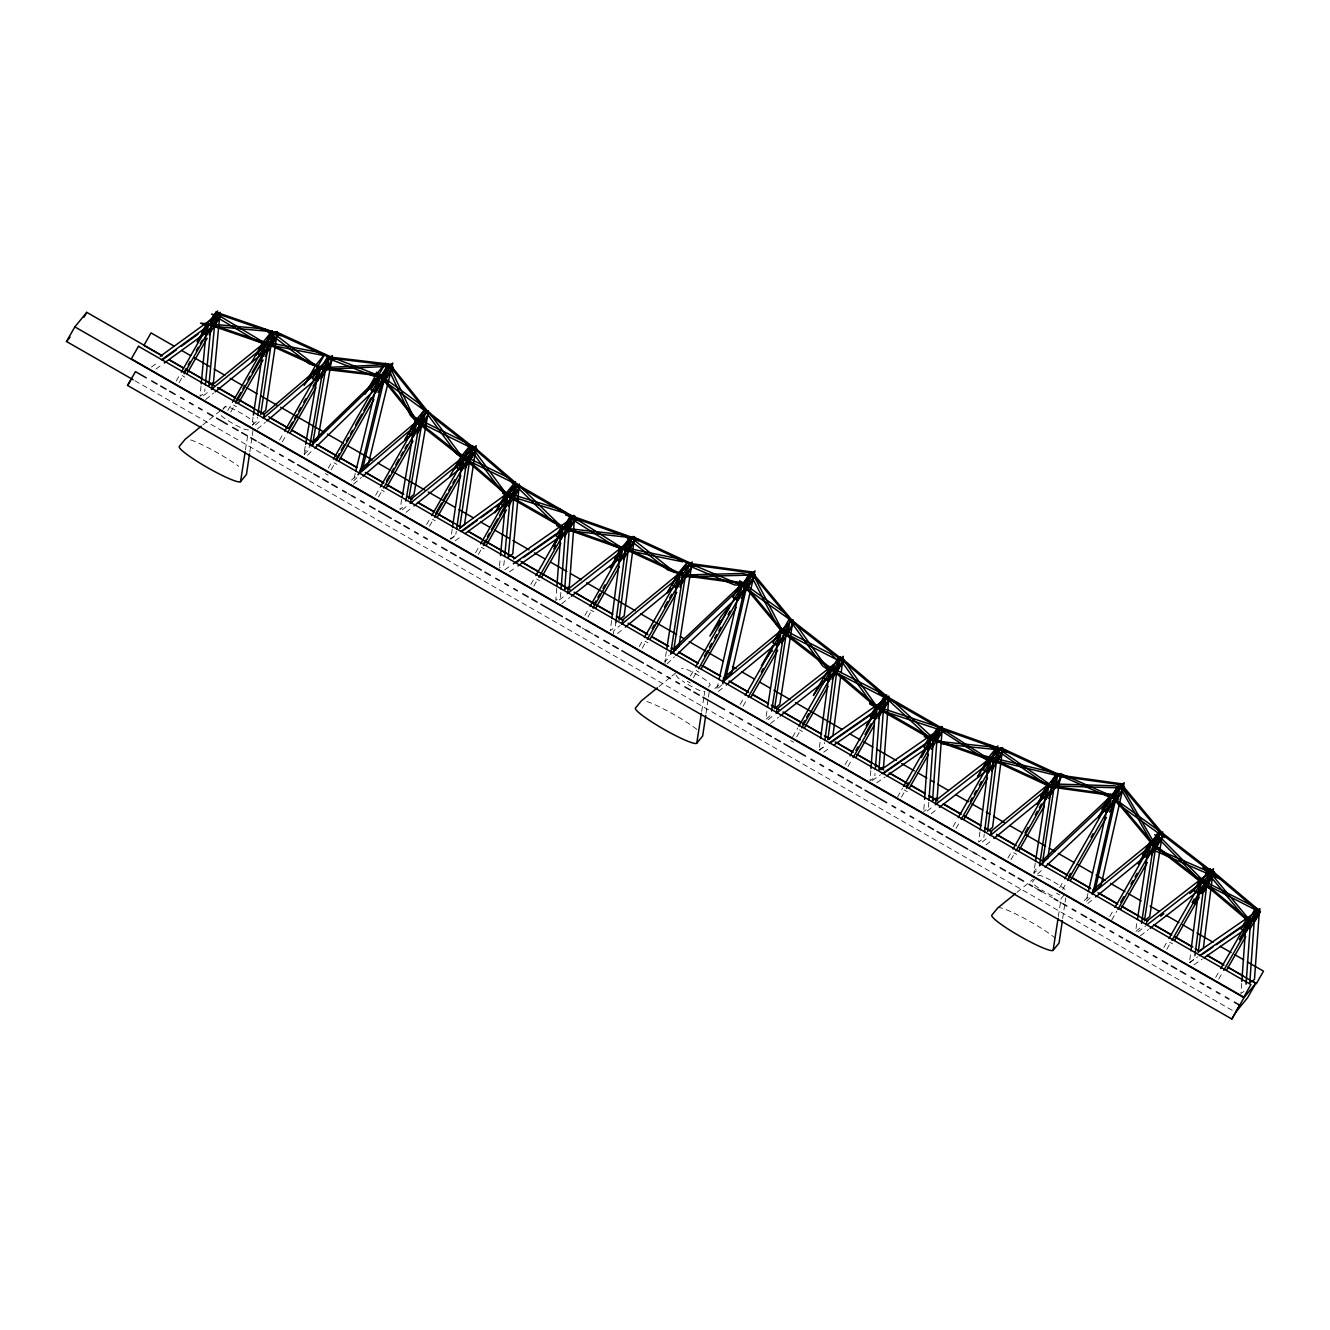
<?xml version="1.0" encoding="UTF-8"?>
<svg xmlns="http://www.w3.org/2000/svg" width="1330" height="1330" viewBox="0 0 1330 1330"><rect width="100%" height="100%" fill="white"/><g stroke="black" fill="none" stroke-linecap="round" stroke-linejoin="round"><path stroke-width="0.75" stroke-dasharray="5 3.75" d="M923.851 809.455L924.433 801.375M928.822 802.19L928.39 808.241L923.702 811.483M1241.671 983.385L1240.94 993.493L1245.628 990.252M556.738 588.309L555.824 600.395L560.479 597.153L560.928 591.102M870.817 770.619L870.069 780.693L874.724 777.452L875.024 773.428M201.03 386.016L200.049 396.29L204.604 392.982L205.003 388.875M499.531 565.932L500.296 557.719M504.286 560.578L503.887 564.685L499.332 567.993M979.944 831.932L978.647 842.123L983.735 838.183L984.25 834.11M1190.45 954.89L1189.402 963.036L1194.49 959.096L1195.005 955.023M611.584 620.578L610.237 630.752L615.308 626.796L615.84 622.723M820.078 742.389L819.014 750.536L824.068 746.579L824.6 742.506M253.099 417.088L251.919 425.168L256.873 421.144L257.471 417.105M249.807 451.884L251.935 437.553M252.235 435.492L253.448 427.312M452.217 529.14L450.737 539.232L455.691 535.225L456.29 531.185M706.014 713.462L708.142 699.131M708.441 697.07L709.655 688.874M1062.67 918.531L1064.798 904.184M1065.097 902.139L1065.696 898.049M245.468 449.806L247.929 433.913M701.675 711.384L703.819 697.469M704.135 695.49L704.75 691.5L701.509 691.118A15.943 1.945 29.7 0 1 682.174 680.844M1035.239 863.153L1033.693 873.212L1038.996 868.872M1058.331 916.52L1061.091 898.615L1063.85 895.256M1136.801 923.602L1135.554 931.665L1140.874 927.309M613.346 634.028L613.878 630.636L620.146 625.482M666.347 651.5L664.767 661.542L670.054 657.186M766.928 711.4L765.681 719.447L770.968 715.091M305.252 446.298L303.839 454.461L309.026 450.055M401.71 499.398L399.948 509.606L405.135 505.184M1034.191 873.361L1034.939 870.069L1037.915 867.243M1087.94 893.561L1086.128 901.574L1092.246 895.805M664.884 663.321L666.014 658.4L668.99 655.574M718.1 683.62L716.72 689.638L721.608 685M304.321 454.594L305.119 451.336L309.508 447.063M355.293 473.197L353.364 481.161L356.955 477.653M176.275 381.045L180.315 373.963M179.118 382.674L183.158 375.592M227.796 410.488L232.933 401.51M230.655 412.134L234.745 404.935M279.533 440.163L283.639 432.948M282.376 441.793L285.451 436.39M328.294 468.16L332.4 460.945M331.137 469.789L335.26 462.591M375.625 495.292L380.762 486.281M378.485 496.921L382.591 489.723M426.614 524.569L430.721 517.387M429.474 526.198L433.563 519.016M475.558 552.748L479.598 545.666M478.401 554.377L482.441 547.295M530.82 584.452L534.86 577.37M533.795 586.164L537.835 579.082M584.917 615.391L589.007 608.192M587.893 617.103L592 609.905M639.231 646.53L643.338 639.331M642.207 648.242L646.33 641.043M690.436 675.923L694.543 668.724M693.429 677.652L697.535 670.436M740.128 704.435L744.251 697.219M743.121 706.147L746.213 700.744M792.647 736.953L797.767 727.976M796.67 736.87L800.76 729.688M845.065 764.75L849.089 757.668M848.041 766.462L852.081 759.38M897.451 797.152L902.505 788.308M901.474 797.119L905.514 790.037M953.078 826.612L957.168 819.43M956.087 828.341L960.193 821.159M1007.907 858.066L1012.014 850.851M1010.916 859.795L1015.039 852.58M1059.594 887.742L1063.717 880.527M1062.62 889.471L1066.726 882.255M1109.769 916.503L1113.892 909.304M1111.764 920.044L1116.901 911.033M1163.816 947.542L1167.923 940.343M1166.842 949.271L1170.949 942.072M1215.703 977.4L1219.743 970.318M1218.712 979.129L1222.752 972.047M223.058 409.391L225.269 406.697L228.511 407.08A15.943 1.945 29.7 0 1 252.451 420.812L254.063 423.206L251.304 426.564M708.425 687.028L710.27 684.784L708.657 682.39A15.943 1.945 29.7 0 0 684.717 668.658L681.475 668.275M1032.313 882.106L1034.524 879.413M307.529 455.209L311.918 450.937M667.111 663.786L674.559 656.737M1037.566 874.059L1042.038 869.837M255.41 424.985L261.711 419.615M257.388 429.025L265.269 422.325M351.519 480.113L356.24 476.09M353.497 484.153L361.378 477.453M617.519 633.546L623.787 628.392M714.775 688.541L719.48 684.667M718.416 691.45L724.7 686.28M982.305 842.023L987.026 838.166M985.979 844.966L992.28 839.812M1084.183 900.476L1088.904 896.62M1087.857 903.403L1094.141 898.265M202.825 424.935L225.269 406.697M659.032 686.513L670.254 677.386M671.85 676.089L678.267 670.869M1016.985 892.314L1033.011 879.296M203.424 395.758L209.758 390.638M205.651 399.532L213.565 393.115M402.242 509.839L408.576 504.718M406.066 512.316L412.4 507.195M559.298 599.946L565.765 594.892M561.692 603.803L569.772 597.486M768.058 719.73L774.526 714.676M770.452 723.587L778.532 717.269M927.21 811.034L933.71 805.997M931.266 813.661L937.75 808.623M1137.965 931.948L1146.078 925.663M1140.392 935.821L1148.505 929.537M151.47 367.047L158.154 362.209M155.942 369.042L162.626 364.204M450.754 538.766L457.42 533.929M455.226 540.745L461.892 535.907M504.785 569.755L511.601 565.001M509.457 571.867L516.289 567.112M819.031 750.054L825.847 745.299M823.702 752.165L830.519 747.41M872.181 780.544L880.493 774.808M876.753 782.788L885.082 777.036M1189.419 962.571L1197.732 956.819M1193.991 964.799L1202.303 959.046M248.544 429.939L245.302 429.54A15.943 1.945 29.7 0 1 221.362 415.808L219.749 413.414M1037.832 875.389L1041.074 875.772A15.943 1.945 29.7 0 1 1065.014 889.504M182.094 375.559L184.936 377.188M233.581 405.101L236.424 406.731M334.063 462.774L336.906 464.403M381.394 489.906L384.254 491.551M432.4 519.165L435.243 520.795M481.377 547.278L484.22 548.908M536.638 578.982L539.631 580.695M590.686 609.988L593.679 611.7M645 641.143L647.976 642.856M696.205 670.553L699.181 672.265M799.446 729.771L802.439 731.483M904.284 789.904L907.293 791.649M1013.676 852.68L1016.685 854.409M1169.602 942.139L1172.611 943.868M325.218 473.563L328.061 475.192M687.344 681.342L690.337 683.055M790.602 740.561L793.594 742.273M1056.519 893.145L1059.528 894.874M257.954 441.909L261.545 443.971M265.152 446.049L268.76 448.11M308.394 470.853L311.985 472.915M348.011 493.596L351.619 495.658M582.207 627.96L585.815 630.021M589.406 632.082L593.014 634.161M652.465 668.259L656.072 670.337M735.324 715.806L738.931 717.884M753.345 726.147L756.953 728.208M760.544 730.286L764.152 732.348M969.52 850.169L973.128 852.247M976.735 854.309L980.326 856.37M1034.374 887.376L1037.982 889.454M1041.573 891.516L1052.396 897.717M1059.594 901.856L1063.202 903.918M134.962 380.779L1233.841 1011.265M675.956 674.992L677.569 677.386A15.943 1.945 29.7 0 0 680.345 679.563M190.672 439.931A35.328 4.306 29.7 0 1 238.685 466.315M997.749 907.958A35.328 4.306 29.7 0 1 1022.038 917.135A35.328 4.306 29.7 0 1 1055.289 938.182M1052.346 895.888A15.943 1.945 29.7 0 1 1041.723 890.019M1038.514 887.958A15.943 1.945 29.7 0 1 1033.925 884.5M646.879 701.509A35.328 4.306 29.7 0 1 698.948 731.068"/><path stroke-width="1.5" d="M924.583 799.363L928.789 740.777L933.461 737.552L928.972 800.161M1241.821 981.374L1246.027 922.787L1250.699 919.562L1246.06 984.2M556.888 586.281L561.144 529.839L565.799 526.597L561.077 589.09M870.967 768.607L875.389 710.137L880.044 706.895L875.323 769.388M201.212 383.954L206.632 326.449L211.187 323.14L205.385 384.769M500.496 555.674L505.915 498.151L510.471 494.86L504.669 556.472M935.655 803.436L936.071 800.244L999.329 751.151L998.514 757.535L995.256 760.062M980.21 829.887L988.788 762.556L993.876 758.615L984.516 832.065M1146.41 924.367L1146.809 921.158L1210.067 872.064L1209.253 878.465L1204.398 882.239M1190.965 950.8L1199.544 883.469L1204.631 879.529L1195.005 955.023M1206.576 886.96L1198.247 952.263L1203.334 948.307L1213.475 868.739L1208.388 872.679L1207.091 882.887M567.727 592.349L568.159 589.157L631.152 539.913L630.32 546.298L627.095 548.825M611.85 618.533L620.628 551.318L625.699 547.362L615.84 622.723M776.504 712.132L776.92 708.94L839.912 659.697L839.08 666.081L834.243 669.855M820.61 738.316L829.405 671.101L834.459 667.145L824.866 740.461M840.643 676.721L832.913 735.789L827.859 739.746L838.249 660.312L843.303 656.355L841.175 672.648M262.359 347.512L262.509 346.415L256.125 355.11M415.475 425.334L415.625 424.237L414.611 425.168M505.483 498.501L505.633 497.403L502.491 501.244M771.932 651.368L772.082 650.27L761.425 665.682L772.697 645.914M988.007 762.605L988.157 761.525L981.773 770.203M1249.884 925.597L1250.034 924.5L1249.036 925.414M211.803 388.144L212.268 384.969L262.941 343.988M253.398 415.076L263.556 346.448L268.51 342.442L257.771 415.093M249.508 453.929L246.466 474.428L240.564 481.61A35.328 4.306 29.7 0 1 207.164 467.412A35.328 4.306 29.7 0 1 179.284 446.448L185.186 439.266L201.229 426.232M273.797 336.59L273.082 341.344L269.924 343.905M410.621 502.208L411.103 499.049L460.18 459.332M452.516 527.129L462.375 460.529L467.329 456.506L456.589 529.174M471.219 449.74L459.582 528.442L464.536 524.436L476.19 445.716L472.466 448.725M472.615 450.671L471.917 455.409L467.163 459.249M705.715 715.507L702.672 735.989L696.77 743.187A35.328 4.306 29.7 0 1 663.371 728.99A35.328 4.306 29.7 0 1 635.491 708.026L641.393 700.827L657.419 687.81M1062.371 920.576L1059.029 943.103L1053.127 950.302A35.328 4.306 29.7 0 1 1019.711 936.104A35.328 4.306 29.7 0 1 991.848 915.14L997.749 907.958L1015.389 893.627M240.564 481.61L245.169 451.801M696.77 743.187L701.375 713.379M990.634 834.642L991.149 831.233L1047.807 784.883M1035.538 861.125L1046.677 788.64L1051.98 784.301L1039.611 864.833M1053.127 950.302L1058.032 918.498M1092.495 893.078L1093.027 889.687L1151.265 842.04M1137.416 919.579L1148.538 847.094L1153.858 842.755L1141.489 923.286M622.191 623.238L622.723 619.846L688.574 565.616L687.51 572.399L681.243 577.569M666.663 649.489L678.001 577.12L683.288 572.764L670.686 653.163M723.104 681.143L723.636 677.751L789.488 623.521L788.424 630.304L785.282 632.881M767.56 707.377L778.914 635.025L784.201 630.669L771.6 711.068M263.673 417.554L264.254 414.195L328.859 359.233L327.695 365.966L322.974 369.973M305.617 444.253L318.336 370.771L323.522 366.349L309.74 445.966M359.782 472.699L360.363 469.324L415.509 422.408M402.076 497.354L414.445 425.899L419.632 421.494L405.85 501.111M1042.67 864.217L1043.784 859.28L1109.553 797.302M1088.389 891.549L1109.237 799.264L1115.371 793.495L1092.711 893.793M673.745 652.531L674.859 647.61L750.835 575.624L748.956 583.837L744.484 588.076M719.015 679.613L740.079 587.461L746.18 581.676L722.822 683.853M312.783 445.434L313.963 440.546L388.676 367.845L386.714 375.991L380.846 381.693M355.775 471.202L377.969 379.698L383.971 373.863L359.848 473.33M1234.34 1002.105L1239.743 1005.214L1231.863 1019.029L127.564 385.434L135.444 371.635L146.25 377.836M1231.863 1019.029L1239.743 1005.214M313.365 374.179L314.828 370.006L304.154 385.401L315.443 365.634L324.636 354.412L314.379 372.383M459.149 465.035L460.612 460.845L454.228 469.54M822.572 684.268L823.869 681.176M133.15 379.748L66.5 341.511L74.846 326.881L86.766 312.351L162.426 355.758M83.973 317.222L86.766 312.351M181.329 372.184L208.594 324.387L211.437 326.016L184.172 373.813M210.506 323.556L217.671 310.971L208.478 322.193L197.206 341.96L201.478 335.26M184.122 372.018L186.133 368.476M188.162 364.935L190.173 361.394M196.242 350.771L198.253 347.23M200.265 343.689L202.293 340.148M210.373 325.983L217.438 313.597L220.281 315.227L209.176 334.711M186.965 373.647L207.164 338.252M251.835 361.81L263.107 342.043L272.318 330.838L266.166 341.611M232.933 401.51L265.717 344.005L268.577 345.634L235.776 403.14M235.626 401.51L240.747 392.516M242.808 388.925L244.853 385.334M247.929 379.931L249.974 376.34M252.018 372.749L261.245 356.573M266.382 347.596L274.579 333.215L277.421 334.844L265.119 356.407M238.469 403.14L263.074 360.014M272.633 344.187L277.987 334.811L273.049 331.985L266.815 342.924L271.752 345.75M284.67 431.153L320.63 368.111L323.473 369.74L287.513 432.782M321.245 367.845L327.961 356.058L332.899 358.901L326.183 370.688L322.891 368.792M289.408 427.562L292.484 422.159M294.545 418.551L296.59 414.96M298.651 411.352L300.713 407.745M303.789 402.342L305.85 398.751M313.032 386.132L315.094 382.541M323.306 368.127L329.474 357.321L332.317 358.95L321.029 378.767M290.206 432.799L315.892 387.762M333.431 459.149L380.696 376.274L383.555 377.903L336.274 460.779M381.51 375.675L388.077 364.154L393.015 366.997L385.517 380.147M336.124 459.166L339.2 453.763M341.261 450.155L344.337 444.752M346.399 441.144L348.443 437.553M350.505 433.946L352.566 430.338M355.642 424.935L361.81 414.129M363.855 410.521L371.053 397.919M382.358 378.102L389.557 365.484L392.4 367.113L378.019 392.35M338.967 460.795L373.896 399.549M380.762 486.281L416.739 423.239L419.582 424.885L420.297 423.938L381.976 376.24M417.238 423.04L425.434 408.659L416.224 419.881L404.952 439.632L407.096 436.29M386.531 480.911L389.624 475.508M391.668 471.901L393.73 468.293M395.791 464.685L398.867 459.282M400.929 455.691L402.973 452.084M405.035 448.476L407.08 444.885M419.416 423.256L425.583 412.45M383.622 487.927L419.582 424.885L381.195 377.188M386.299 487.944L413.015 441.111M417.121 433.896L428.426 414.096M429.008 414.029L422.275 425.816L417.337 422.99M449.939 476.256L461.211 456.489L470.421 445.267L461.194 461.444M431.751 515.575L464.552 458.085L467.395 459.714L434.594 517.22M435.475 513.779L441.627 502.989M443.671 499.398L446.747 494.012M448.792 490.421L450.853 486.83M452.898 483.222L454.943 479.631M467.246 458.069L473.397 447.296L426.83 410.721L426.049 411.668M437.287 517.204L460.862 475.874M464.968 468.692L476.24 448.925L473.397 447.296M508.26 494.394L515.442 481.826L506.231 493.031L494.96 512.798L499.249 506.098M480.612 543.904L507.877 496.09M483.389 543.737L485.417 540.196M487.428 536.655L489.457 533.114M491.468 529.573L497.536 518.949M499.548 515.408L504.602 506.547M509.656 497.703L516.722 485.3M483.455 545.533L510.72 497.736M486.248 545.367L506.431 509.955M508.459 506.414L519.564 486.946M514.727 496.373L519.215 488.509M535.857 575.607L563.122 527.794M553.795 548.874L555.824 545.333M565.915 527.628L571.983 517.004L574.959 518.733L564.868 536.422M566.646 527.894L573.812 515.308L564.618 526.53L553.346 546.298L557.619 539.581M538.85 577.32L566.115 529.506M541.643 577.154L560.828 543.505M590.038 606.397L622.839 548.891L625.832 550.62L593.03 608.109M623.571 549.456L630.736 536.888L621.542 548.093L610.27 567.86L614.543 561.16M593.762 604.601L595.807 601.01M597.868 597.403L599.913 593.812M602.989 588.425L605.034 584.834M625.532 548.891L630.653 539.913M595.724 608.109L619.298 566.78M623.404 559.598L634.676 539.83L631.683 538.101M644.368 637.519L680.328 574.477L683.321 576.189L647.361 639.248M680.411 574.543L687.593 561.975L678.383 573.18L667.111 592.947L670.32 587.927M652.182 628.541L654.244 624.934M664.518 606.929L667.594 601.526M669.655 597.918L671.7 594.311M683.005 574.494L689.173 563.687L692.165 565.4L679.83 587.029M650.038 639.264L676.754 592.432M686.995 575.458L692.764 565.366L687.577 562.39M695.573 666.929L742.838 584.053L745.831 585.765L698.566 668.641M743.57 583.405L750.137 571.883L755.324 574.859L746.878 589.656L743.42 587.677M704.418 656.139L707.51 650.736M709.555 647.128L711.617 643.52M714.692 638.117L716.754 634.51M718.799 630.919L720.86 627.311M728.059 614.693L730.104 611.102M745.532 584.07L751.683 573.263L754.675 574.976L741.325 598.4M701.243 668.658L736.188 607.411M745.265 695.424L781.242 632.382L784.218 634.094L748.258 697.136M781.757 632.066L788.49 620.279L793.661 623.255L787.909 633.363M761.309 672.016L763.37 668.425M784.949 630.586L790.087 621.592L793.079 623.305L793.794 622.374L752.996 573.263M750.951 697.153L777.668 650.32M781.774 643.121L793.079 623.305L752.231 574.194M798.798 726.18L831.599 668.674L784.118 631.916M831.782 668.092L833.844 664.501L824.633 675.723L813.362 695.474L823.021 680.993M802.522 724.368L804.567 720.777M806.628 717.186L808.673 713.595M833.278 670.47L840.444 657.885L843.436 659.597L832.164 679.364M801.79 727.892L834.592 670.387L831.599 668.674M804.484 727.892L828.058 686.563M850.103 755.889L877.368 708.092M879.596 707.444L886.761 694.875L877.567 706.08L866.296 725.848L869.504 720.81M855.922 750.419L857.95 746.878M865.015 734.493L871.067 723.869M880.161 707.926L886.229 697.302L889.205 699.015L878.099 718.499M853.095 757.618L880.36 709.804M855.888 757.452L874.059 725.582M888.872 700.611L884.4 708.458L879.213 705.499L884.583 696.056L889.77 699.031M903.502 786.529L930.767 738.732M937.085 728.258L932.596 736.122L937.833 739.131L942.322 731.267M921.407 757.468L932.679 737.701L941.889 726.496L906.528 788.274M906.295 786.363L908.324 782.821M934.574 736.803L939.628 727.942L942.638 729.671L931.532 749.156M909.321 788.108L928.506 754.459M991.814 756.72L997.966 745.931L988.772 757.152L977.5 776.92L980.709 771.882M958.199 817.634L991 760.128L994.009 761.857L961.224 819.363M991.981 758.981L997.334 749.621M970.119 801.458L972.18 797.85M974.225 794.259L976.27 790.668M979.346 785.282L981.39 781.691M994.724 758.333L998.83 751.134M963.918 819.363L987.492 778.033M991.598 770.835L1002.87 751.068L999.844 749.339M998.115 760.428L1003.452 751.051L998.215 748.058M1013.044 849.055L1049.004 786.013L1052.013 787.742L1016.053 850.784M1051.432 782.323L1056.236 773.91L1061.473 776.903L1054.757 788.69L1051.265 786.695M1050.484 785.914L1057.666 773.329L1048.456 784.55L1037.184 804.318L1040.392 799.28M1024.981 832.863L1028.057 827.46M1035.255 814.841L1037.3 811.25M1039.362 807.643L1041.407 804.035M1051.681 786.03L1057.849 775.224L1060.875 776.953L1048.539 798.565M1018.747 850.801L1044.432 805.764M1109.486 797.834L1098.214 817.601L1100.342 814.243M1064.732 878.731L1112.013 795.855L1115.022 797.584L1067.757 880.46M1112.711 795.19L1119.278 783.686L1124.515 786.695L1116.07 801.491M1113.559 795.606L1117.666 788.407M1068.456 876.952L1070.5 873.345M1091.049 837.318L1093.11 833.711M1113.659 797.684L1120.858 785.066L1123.867 786.795L1109.486 812.015M1070.434 880.477L1106.41 817.435M1114.906 907.509L1150.882 844.45L1153.891 846.179L1117.932 909.238M1153.31 840.776L1158.114 832.364L1163.334 835.356L1156.618 847.144L1151.381 844.134M1151.597 845.498L1158.763 832.929L1149.569 844.151L1138.297 863.902L1141.506 858.881M1120.675 902.122L1123.767 896.719M1130.949 884.101L1133.01 880.493M1135.072 876.902L1137.117 873.295M1153.559 844.467L1159.727 833.661L1162.736 835.406L1163.467 834.459L1123.517 786.662M1120.625 909.255L1147.325 862.422M1151.447 855.207L1162.736 835.406L1121.406 786.013M1168.954 938.548L1201.755 881.042L1204.764 882.771L1171.963 940.277M1192.146 902.605L1194.19 899.014M1204.448 881.042L1210.599 870.252L1213.608 871.981L1207.474 882.771M1174.673 940.277L1199.261 897.152M1201.322 893.561L1204.398 888.157M1220.741 968.556L1248.005 920.742L1251.031 922.488L1223.766 970.285M1250.799 920.576L1256.867 909.953L1259.876 911.698L1249.784 929.387M1252.677 921.49L1259.842 908.922L1250.649 920.144L1239.377 939.894L1242.586 934.874M1226.559 970.119L1245.745 936.47M1255.902 983.153L1243.982 997.683L1235.653 1012.296L1247.573 997.766L1255.902 983.153L1252.311 981.075M130.573 380.463L127.564 385.434M1198.43 897.002L1194.157 903.702L1205.429 883.951L1214.623 872.729L1203.351 892.497L1204.814 888.307L1203.816 889.238M66.5 341.511L70.074 337.155M510.637 496.921L509.856 497.869L463.472 457.936L464.253 457.005L507.545 494.261M782.489 630.636L781.707 631.584L832.43 670.952M784.949 633.163L784.185 634.094L743.37 584.984M880.261 708.99L879.479 709.937L830.485 668.508M1112.113 794.625L1118.68 786.612M310.971 445.633L379.831 378.634L377.853 386.781L314.861 448.077M670.486 654.161L741.99 586.414L740.112 594.626L676.056 655.324M1112.528 794.476L1120.01 787.443L1118.148 795.656L1112.179 801.292M1039.412 865.847L1111.165 798.233L1109.303 806.446L1045.031 867.027M263.29 418.268L320.015 370.023L318.851 376.756L266.848 420.978M418.667 419.731L424.968 414.378L423.805 421.095L419.066 425.118M357.82 474.76L416.107 425.168L414.943 431.884L362.957 476.123M621.708 624.186L679.73 576.405L678.666 583.188L625.349 627.095M722.622 682.091L780.627 634.31L779.563 641.093L726.263 685M1050.966 782.306L1057.25 777.152L1056.22 783.952L1051.498 787.809M990.168 835.589L1048.406 787.942L1047.358 794.742L993.859 838.515M1154.407 839.463L1159.128 835.606L1158.081 842.389L1154.939 844.966M1092.046 894.043L1150.284 846.395L1149.236 853.178L1095.721 896.969M266.116 341.411L274.03 335.01M211.337 389.358L265.169 345.8L264.238 352.134L215.161 391.835M463.339 456.772L471.269 450.371M410.155 503.438L464.004 459.881L463.056 466.198L413.979 505.915M567.378 593.629L622.307 550.703L621.476 557.087L571.385 596.222M776.138 713.412L831.067 670.486L830.236 676.87L780.145 716.006M935.323 804.75L990.468 761.94L989.653 768.324L939.379 807.36M1147.69 924.4L1201.223 882.854L1200.408 889.255L1150.134 928.274M1160.591 916.22L1163.85 913.71M1189.801 893.561L1193.043 891.05M160.332 356.257L217.023 315.177L216.491 320.779L211.487 324.404M161.479 359.798L208.162 325.966L207.646 331.569L164.288 362.99M163.141 359.449L176.474 349.79M181.478 346.166L198.153 334.079M201.478 331.652L204.82 329.242M459.615 527.977L516.289 486.88L515.774 492.499L510.77 496.123M460.762 531.501L507.445 497.669L506.913 503.289L465.234 533.496M462.408 531.169L477.42 520.296M480.762 517.869L492.433 509.407M495.757 506.996L502.424 502.158M513.629 558.966L571.567 518.6L571.152 524.269L566.031 527.827M513.297 563.82L562.723 529.39L562.291 535.059L517.985 565.932M516.605 562.258L520.013 559.88M523.422 557.519L559.215 532.582M827.875 739.264L885.813 698.898L885.381 704.568L880.277 708.125M829.255 742.921L876.969 709.688L876.537 715.357L833.927 745.033M830.851 742.556L873.461 712.88M881.025 769.754L939.229 729.538L938.814 735.224L933.826 738.665M882.156 773.661L930.368 740.328L929.969 745.997L886.744 775.889M883.951 773.146L925.514 744.418M1198.264 951.781L1256.468 911.549L1256.052 917.235L1251.064 920.676M1199.394 955.672L1247.607 922.338L1247.208 928.024L1203.966 957.899M1202.852 954.009L1212.827 947.11M1216.152 944.815L1244.415 925.281M677.502 575.175L742.489 573.446L749.704 575.109L684.701 576.821M1121.656 787.942L1059.744 786.08L1052.878 783.952L1114.789 785.831L1118.231 786.878M379.948 376.606L373.88 376.191L328.111 358.402L336.191 358.967L380.048 376.008M211.57 326.183L270.838 331.536L263.855 328.876L200.498 323.14L207.48 325.8M560.013 527.711L622.989 534.677L629.938 537.503L566.946 530.537M268.959 344.886L324.021 355.592L317.321 352.101L256.141 340.214L262.841 343.705M617.137 546.115L676.022 558.234L682.672 561.809L625.832 550.121M1152.079 847.094L1212.86 873.444L1219.361 878.714L1154.789 850.718L1152.179 848.607M1109.42 794.958L1062.786 774.542L1055.621 773.528L1111.581 798.033L1118.746 799.047L1113.143 796.587M466.863 459.947L514.112 483.172L508.559 477.786L455.874 451.884L461.41 457.254M829.056 666.396L881.108 693.063L886.561 698.533L834.509 671.866M1203.783 883.419L1259.926 912.114L1254.34 906.827L1194.573 876.287L1200.159 881.574M615.108 545.699L621.775 549.273M381.278 379.915L384.57 381.793M424.071 411.203L427.362 413.098M680.86 574.178L686.031 577.154M518.467 485.999L515.176 484.12L509.789 493.546L513.081 495.425M937.983 726.695L943.203 729.705M1205.279 885.93L1212.461 890.069L1161.955 838.914L1154.756 834.775L1200.94 881.541M174.446 346.332L151.038 332.899L143.889 345.434L161.894 355.758M181.645 350.455L190.639 355.625M194.247 357.687L210.439 366.98M214.047 369.058L224.837 375.243M230.24 378.352L242.841 385.567M246.449 387.645L257.239 393.83M260.846 395.908L277.039 405.201M280.647 407.263L323.855 432.05M327.446 434.112L343.655 443.405M347.246 445.483L372.45 459.931M377.853 463.039L390.455 470.271M394.046 472.333L424.652 489.889M428.26 491.95L455.259 507.445M458.85 509.506L473.264 517.769M480.463 521.909L489.457 527.062M494.86 530.171L509.257 538.434M512.865 540.495L529.057 549.789M534.461 552.881L545.267 559.082M550.67 562.191L566.863 571.484M570.47 573.546L581.26 579.747M586.663 582.839L635.274 610.719M640.661 613.828L676.671 634.476M680.262 636.538L683.869 638.616M689.273 641.708L705.465 651.002M709.073 653.063L723.47 661.326M732.464 666.496L736.072 668.558M741.475 671.667L754.077 678.882M759.48 681.991L770.269 688.192M773.877 690.253L790.07 699.547M795.473 702.639L842.272 729.488M849.471 733.628L860.277 739.829M863.885 741.891L872.879 747.061M876.487 749.123L896.287 760.477M901.674 763.586L914.275 770.802M917.883 772.88L926.877 778.033M930.485 780.112L934.076 782.173M937.683 784.235L948.49 790.436M955.688 794.559L968.29 801.79M971.881 803.852L982.687 810.053M986.278 812.115L989.886 814.193M993.493 816.254L1004.283 822.455M1009.686 825.548L1022.288 832.78M1025.896 834.841L1045.696 846.196M1049.287 848.274L1054.69 851.366M1058.281 853.428L1074.49 862.721M1078.098 864.799L1092.495 873.062M1096.086 875.123L1105.097 880.277M1110.484 883.386L1124.897 891.649M1128.488 893.71L1141.09 900.942M1150.101 906.112L1159.095 911.266M1166.294 915.406L1178.895 922.638M1182.503 924.699L1193.293 930.9M1196.9 932.962L1213.093 942.255M1220.292 946.378L1231.098 952.579M1234.706 954.641L1243.7 959.811M1247.307 961.873L1263.5 971.166L1256.351 983.701L1227.557 967.176M169.625 359.898L182.243 367.13M187.646 370.239L202.06 378.501M205.651 380.563L212.867 384.703M218.27 387.811L234.479 397.105M238.087 399.183L254.296 408.476M257.904 410.538L263.307 413.647M268.71 416.739L288.527 428.11M292.135 430.189L306.532 438.451M310.139 440.513L313.747 442.591M317.355 444.652L335.36 454.993M340.763 458.085L356.989 467.395M365.983 472.566L384.004 482.89M387.612 484.968L403.821 494.261M418.235 502.541L434.445 511.834M438.052 513.895L461.46 527.345M468.675 531.468L481.277 538.717M486.68 541.809L506.497 553.18M510.105 555.242L515.508 558.351M520.911 561.443L537.12 570.753M542.524 573.845L567.744 588.326M574.959 592.449L592.964 602.789M598.384 605.898L612.781 614.161M616.389 616.222L623.604 620.362M629.007 623.454L647.012 633.795M652.415 636.904L668.641 646.197M672.232 648.275L675.84 650.337M679.447 652.398L697.452 662.739M702.855 665.831L720.877 676.172M729.887 681.342L747.892 691.683M753.295 694.775L767.709 703.055M771.317 705.116L776.72 708.208M783.919 712.348L801.94 722.689M807.343 725.781L821.757 734.06M825.365 736.122L828.956 738.183M836.171 742.323L852.38 751.633M857.784 754.725L877.601 766.097M890.219 773.329L906.428 782.639M911.831 785.731L924.433 792.963M929.853 796.072L937.052 800.211M944.25 804.334L960.476 813.644M964.067 815.706L980.293 825.016M985.696 828.108L991.099 831.217M996.503 834.309L1016.32 845.681M1019.911 847.742L1036.137 857.052M1048.738 864.284L1066.76 874.625M1072.163 877.717L1090.168 888.058M1099.178 893.228L1117.2 903.569M1122.603 906.661L1138.812 915.971M1142.42 918.033L1147.823 921.141M1155.022 925.264L1171.248 934.574M1174.839 936.636L1192.86 946.977M1207.274 955.239L1223.484 964.549M1228.887 967.641L1243.301 975.921M169.093 359.898L183.49 368.161M187.098 370.222L214.097 385.717M217.688 387.778L235.693 398.102M239.3 400.18L264.504 414.628M269.89 417.736L287.895 428.061M291.503 430.122L313.099 442.524M316.706 444.586L336.507 455.941M340.098 458.019L356.307 467.312M365.301 472.466L383.306 482.807M386.897 484.868L403.106 494.162M406.697 496.223L412.101 499.332M417.504 502.424L433.713 511.718M439.1 514.81L453.513 523.072M457.104 525.15L460.712 527.212M467.911 531.335L514.71 558.201M521.909 562.324L570.52 590.204M574.111 592.282L611.916 613.961M617.32 617.07L622.723 620.162M628.109 623.255L647.91 634.626M651.517 636.688L667.726 645.981M671.318 648.043L674.925 650.121M678.516 652.182L698.317 663.537M701.924 665.599L719.929 675.939M728.923 681.093L748.724 692.465M752.331 694.526L768.524 703.819M772.132 705.881L779.33 710.02M782.921 712.082L800.926 722.406M804.534 724.468L820.726 733.778M824.334 735.839L829.721 738.931M835.124 742.024L853.129 752.364M856.736 754.426L871.133 762.688M874.724 764.75L883.735 769.92M889.138 773.013L907.127 783.337M910.734 785.415L925.131 793.678M928.739 795.739L937.733 800.909M943.136 804.002L961.141 814.326M964.732 816.387L980.942 825.681M984.533 827.759L991.731 831.882M997.134 834.991L1015.139 845.315M1018.73 847.376L1043.934 861.84M1047.541 863.902L1067.342 875.256M1070.933 877.335L1090.733 888.689M1097.948 892.812L1117.749 904.184M1121.34 906.245L1146.543 920.709M1153.742 924.832L1171.747 935.173M1175.338 937.234L1191.547 946.528M1195.155 948.589L1198.746 950.651M1207.74 955.821L1223.949 965.115M74.846 326.881L1243.982 997.683M151.653 380.929L157.056 384.038M160.664 386.099L166.067 389.191M169.675 391.269L175.078 394.362M180.481 397.471L184.089 399.532M189.492 402.641L193.099 404.702M198.503 407.811L202.094 409.873M207.497 412.965L212.916 416.074M216.507 418.135L227.314 424.337M232.717 427.445L238.137 430.538M241.728 432.616L247.131 435.708M250.738 437.769L256.141 440.878M261.545 443.971L265.152 446.049M270.555 449.141L274.163 451.219M279.566 454.311L283.174 456.389M288.577 459.482L293.98 462.591M297.571 464.652L308.394 470.853M313.797 473.945L319.2 477.054M322.791 479.116L328.194 482.225M331.802 484.286L337.205 487.395M342.608 490.487L346.216 492.549M351.619 495.658L355.226 497.719M360.63 500.828L364.237 502.89M369.64 505.999L375.043 509.091M378.651 511.169L391.253 518.401M394.86 520.462L400.264 523.571M403.871 525.633L409.274 528.725M414.677 531.834L418.268 533.895M423.672 537.004L427.279 539.066M432.682 542.175L436.29 544.236M441.693 547.328L447.096 550.437M450.704 552.499L456.107 555.607M459.714 557.669L481.327 570.071M484.935 572.149L490.338 575.242M495.741 578.351L499.349 580.412M504.752 583.504L508.343 585.582M513.746 588.675L517.353 590.753M522.757 593.845L528.16 596.954M531.767 599.015L537.17 602.108M540.778 604.186L562.39 616.588M565.998 618.649L571.401 621.758M576.804 624.851L580.412 626.929M585.815 630.021L589.406 632.082M594.826 635.191L598.417 637.253M603.82 640.362L609.223 643.454M612.831 645.532L618.234 648.624M621.842 650.686L643.454 663.105M647.062 665.166L652.465 668.259M657.868 671.367L661.476 673.429M666.879 676.538L670.486 678.599M675.889 681.708L679.48 683.77M684.884 686.862L690.303 689.971M693.894 692.032L699.297 695.141M702.905 697.203L724.518 709.605M729.921 712.714L733.528 714.775M738.931 717.884L742.539 719.946M747.942 723.038L751.55 725.116M756.953 728.208L760.544 730.286M765.964 733.379L771.367 736.488M774.958 738.549L780.361 741.641M783.969 743.719L805.581 756.122M811.001 759.214L814.592 761.292M819.995 764.384L823.602 766.462M829.006 769.555L832.613 771.616M838.016 774.725L843.42 777.817M847.027 779.895L852.43 782.988M856.021 785.066L861.441 788.158M865.032 790.22L886.661 802.638M892.064 805.731L895.655 807.792M901.058 810.901L904.666 812.963M910.069 816.071L913.677 818.133M919.08 821.242L924.483 824.334M928.091 826.395L933.494 829.504M937.101 831.566L942.505 834.675M946.096 836.736L967.725 849.139M973.128 852.247L976.735 854.309M982.139 857.418L985.73 859.479M991.133 862.572L994.74 864.65M1000.143 867.742L1005.547 870.851M1009.154 872.912L1014.557 876.021M1018.165 878.083L1023.568 881.175M1028.971 884.284L1032.579 886.345M1037.982 889.454L1041.573 891.516M1054.191 898.748L1057.799 900.826M1063.202 903.918L1066.793 905.996M1072.213 909.088L1075.804 911.15M1081.207 914.259L1086.61 917.351M1090.218 919.429L1095.621 922.521M1099.228 924.599L1104.632 927.692M1110.035 930.801L1113.642 932.862M1119.045 935.954L1122.653 938.032M1126.244 940.094L1129.852 942.155M1135.255 945.264L1138.862 947.326M1144.265 950.435L1147.873 952.496M1153.276 955.605L1156.867 957.667M1162.27 960.775L1167.674 963.868M1171.281 965.929L1176.684 969.038M1180.292 971.1L1185.695 974.208M1191.098 977.301L1194.706 979.379M1200.109 982.471L1203.716 984.533M1207.308 986.611L1210.915 988.672M1216.318 991.781L1219.926 993.842M1225.329 996.951L1228.937 999.013M986.96 757.768L945.032 730.885L938.93 729.339L987.858 760.694L993.959 762.24L990.451 760.012M1115.405 799.247L1160.043 831.516L1164.432 837.534L1118.131 804.068L1113.742 798.05M877.384 708.375L872.663 704.917L839.546 658.466L845.83 663.072L877.767 707.876M382.175 379.466L423.056 409.441L418.884 403.356L376.373 372.184L380.546 378.269M842.056 659.215L791.333 619.846L790.552 620.794L841.275 660.162M430.854 415.442L474.145 449.523M831.267 667.56L878.681 707.66M519.481 486.132L473.098 446.215L472.333 447.146L518.717 487.079M1113.326 795.855L1154.623 845.248M1112.562 796.803L1153.841 846.196M744.152 584.053L783.636 631.567M429.158 413.148L390.821 365.451L390.056 366.398L427.096 412.5M937.633 729.987L932.563 800.693L937.234 797.451L942.305 726.762L937.633 729.987M1254.872 911.998L1249.801 982.704L1254.473 979.462L1259.543 908.772L1254.872 911.998M569.988 519.049L564.668 589.606L569.323 586.364L574.643 515.807L569.988 519.049M884.234 699.347L878.914 769.904L883.569 766.662L888.889 696.105L884.234 699.347M215.493 315.659L208.91 385.5L213.465 382.192L220.049 312.351L215.493 315.659M514.76 487.362L508.193 557.204L512.748 553.912L519.315 484.07L514.76 487.362M997.65 751.766L987.508 831.333L992.579 827.393L1002.72 747.826L997.65 751.766M629.489 540.529L619.098 619.963L624.152 616.006L634.543 536.572L629.489 540.529M375.708 378.751L374.245 382.924L385.517 363.156L376.307 374.378L365.035 394.146L375.708 378.751M720.528 620.694L719.064 624.867L730.336 605.117L721.126 616.322L709.854 636.089L720.528 620.694M272.401 335.659L260.763 414.378L265.717 410.355L277.372 331.652L272.401 335.659M1055.521 777.851L1042.537 862.422L1047.841 858.083L1060.841 773.511L1055.521 777.851M1157.399 836.304L1144.415 920.875L1149.718 916.52L1162.703 831.965L1157.399 836.304M686.845 566.331L673.612 650.752L678.899 646.397L692.149 561.975L686.845 566.331M787.759 624.236L774.526 708.657L779.812 704.302L793.046 619.88L787.759 624.236M327.18 359.981L312.7 443.671L317.887 439.266L332.367 355.559L327.18 359.981M423.289 415.11L408.792 498.817L413.979 494.411L428.476 410.704L423.289 415.11M1118.081 788.474L1094.972 890.784L1101.107 885.015L1124.216 782.705L1118.081 788.474M748.923 576.671L725.565 678.849L731.666 673.063L755.024 570.886L748.923 576.671M386.814 368.909L362.209 470.371L368.211 464.519L392.832 363.073L386.814 368.909M138.47 346.299L131.321 358.834L1243.783 997.101L1250.932 984.566L138.47 346.299M207.048 323.19L201.661 332.616L206.599 335.443L211.985 326.016L207.048 323.19M215.892 312.4L210.522 321.827L215.46 324.67L220.83 315.227L215.892 312.4M264.204 342.774L257.954 353.714L262.891 356.54L269.142 345.601L264.204 342.774M319.117 366.847L312.384 378.634L317.321 381.477L324.055 369.69L319.117 366.847M379.233 374.944L370.787 389.757L375.725 392.583L384.171 377.787L379.233 374.944M415.209 421.992L408.493 433.78L413.431 436.606L420.147 424.819L415.209 421.992M463.023 456.855L456.788 467.778L461.726 470.62L467.961 459.681L463.023 456.855M471.867 446.065L465.633 456.988L470.571 459.831L476.805 448.892L471.867 446.065M506.331 494.893L500.945 504.336L505.882 507.162L511.252 497.736L506.331 494.893M561.493 526.564L556.123 535.99L561.31 538.966L566.68 529.523L561.493 526.564M570.354 515.774L564.967 525.2L570.154 528.176L575.524 518.75L570.354 515.774M621.226 547.611L614.992 558.55L620.179 561.526L626.413 550.587L621.226 547.611M630.071 536.821L623.837 547.761L629.024 550.736L635.258 539.797L630.071 536.821M678.732 573.18L671.999 584.967L677.186 587.943L683.903 576.156L678.732 573.18M741.276 582.673L732.847 597.486L738.017 600.445L746.463 585.649L741.276 582.673M779.629 631.068L772.913 642.856L778.1 645.831L784.816 634.044L779.629 631.068M829.987 667.394L823.752 678.333L828.939 681.309L835.174 670.37L829.987 667.394M838.831 656.604L832.597 667.544L837.784 670.519L844.018 659.58L838.831 656.604M875.739 706.845L870.369 716.288L875.539 719.247L880.926 709.821L875.739 706.845M929.121 737.485L923.752 746.911L928.988 749.921L934.358 740.477L929.121 737.485M989.37 758.832L983.136 769.771L988.373 772.78L994.607 761.841L989.37 758.832M1047.392 784.7L1040.659 796.487L1045.895 799.48L1052.629 787.693L1047.392 784.7M1110.434 794.476L1101.988 809.272L1107.225 812.281L1115.671 797.485L1110.434 794.476M1149.253 843.154L1142.537 854.924L1147.773 857.933L1154.49 846.146L1149.253 843.154M1200.126 879.762L1193.891 890.701L1199.111 893.693L1205.362 882.754L1200.126 879.762M1208.97 868.972L1202.736 879.911L1207.973 882.904L1214.207 871.965L1208.97 868.972M1246.36 919.496L1240.99 928.922L1246.227 931.931L1251.597 922.505L1246.36 919.496M1255.221 908.706L1249.834 918.132L1255.071 921.141L1260.441 911.715L1255.221 908.706M207.364 322.957L206.599 323.905L272.068 346.482L272.85 345.534L207.364 322.957M216.225 312.184L215.443 313.115L280.913 335.692L281.694 334.744L216.225 312.184M266.765 342.442L265.983 343.373L321.661 368.726L322.442 367.795L266.765 342.442M275.609 331.652L274.828 332.6L330.505 357.936L331.286 357.005L275.609 331.652M322.608 368.028L321.843 368.975L382.475 376.174L383.256 375.226L322.608 368.028M331.469 357.238L330.688 358.186L391.336 365.384L392.101 364.437L331.469 357.238M417.969 421.51L417.204 422.441L465.3 460.313L466.065 459.365L417.969 421.51M503.405 492.349L502.624 493.297L568.774 531.235L569.539 530.304L503.405 492.349M512.25 481.56L511.468 482.507L577.619 520.446L578.384 519.515L512.25 481.56M557.453 524.785L556.688 525.732L629.472 551.534L630.254 550.587L557.453 524.785M566.314 513.995L565.533 514.943L638.333 540.745L639.098 539.797L566.314 513.995M623.87 547.328L623.088 548.276L681.409 575.142L682.19 574.194L623.87 547.328M632.714 536.539L631.95 537.486L690.27 564.352L691.035 563.405L632.714 536.539M682.373 574.444L681.608 575.391L744.684 583.986L745.465 583.039L682.373 574.444M691.234 563.654L690.453 564.602L753.528 573.197L754.31 572.249L691.234 563.654M840.111 656.787L839.346 657.718L888.324 699.148L889.105 698.2L840.111 656.787M870.335 702.872L869.554 703.819L935.688 741.774L936.47 740.827L870.335 702.872M879.18 692.082L878.399 693.03L944.549 730.985L945.314 730.037L879.18 692.082M925.048 735.689L924.284 736.637L997.7 762.805L998.481 761.857L925.048 735.689M938.947 726.812L938.165 727.759L1006.544 752.015L1007.325 751.068L938.947 726.812M992.03 758.566L991.266 759.496L1050.101 786.678L1050.883 785.731L992.03 758.566M1000.875 747.776L1000.11 748.707L1058.963 775.889L1059.727 774.941L1000.875 747.776M1051.066 785.98L1050.301 786.928L1113.858 795.806L1114.64 794.858L1051.066 785.98M1059.927 775.191L1059.146 776.138L1122.72 785.016L1123.484 784.068L1059.927 775.191M1152.129 842.721L1151.348 843.669L1202.586 883.336L1203.367 882.389L1152.129 842.721M1160.974 831.932L1160.192 832.879L1211.447 872.547L1212.212 871.599L1160.974 831.932M1201.406 879.928L1200.624 880.876L1250.15 922.604L1250.915 921.657L1201.406 879.928M1210.25 869.155L1209.485 870.086L1258.995 911.815L1259.776 910.867L1210.25 869.155M382.109 364.852L316.922 367.945L324.154 369.408L389.324 366.315L382.109 364.852M696.737 566.447L688.691 565.716L734.276 584.818L742.323 585.566L696.737 566.447M989.653 746.695L937.401 741.292L943.336 744.118L995.588 749.521L989.653 746.695M219.417 315.842L211.586 314.096L255.609 340.38L263.44 342.143L219.417 315.842M1053.227 772.547L983.202 755.573L990.385 759.43L1060.409 776.404L1053.227 772.547M578.866 520.645L571.085 518.717L614.743 546.198L622.523 548.126L578.866 520.645M560.462 509.373L502.258 491.435L508.559 495.741L566.746 513.679L560.462 509.373M938.398 726.945L874.691 705.864L881.724 710.586L945.43 731.683L938.398 726.945M274.662 334.096L267.131 331.486L309.042 363.722L316.573 366.315L274.662 334.096M997.55 748.058L989.603 745.249L1046.494 784.733L1054.441 787.543L997.55 748.058M633.579 539.697L626.081 537.021L667.726 569.855L675.224 572.548L633.579 539.697M520.213 486.464L513.081 483.039L552.116 521.094L559.248 524.502L520.213 486.464M893.677 701.475L885.797 697.635L930.152 738.715L938.032 742.572L893.677 701.475M465.334 442.242L412.632 416.34L418.185 421.71L470.87 447.612L465.334 442.242M830.984 653.994L778.931 627.328L784.384 632.814L836.437 659.481L830.984 653.994M1209.369 871.566L1202.885 867.243L1244.597 917.417L1251.081 921.74L1209.369 871.566M429.54 412.882L423.156 408.36L456.888 454.095L463.272 458.601L429.54 412.882M472.765 448.426L466.381 443.921L500.113 489.639L506.497 494.145L472.765 448.426M785.631 613.562L739.746 580.745L744.368 587.045L790.269 619.863L785.631 613.562M795.706 624.019L789.422 619.414L822.538 665.865L828.823 670.47L795.706 624.019M1124.931 791.732L1119.877 786.911L1152.861 844.567L1157.898 849.388L1124.931 791.732M755.34 578.6L749.887 573.147L777.086 625.532L782.539 630.985L755.34 578.6M391.336 369.723L386.332 364.503L410.272 415.309L415.259 420.529L391.336 369.723"/></g></svg>
